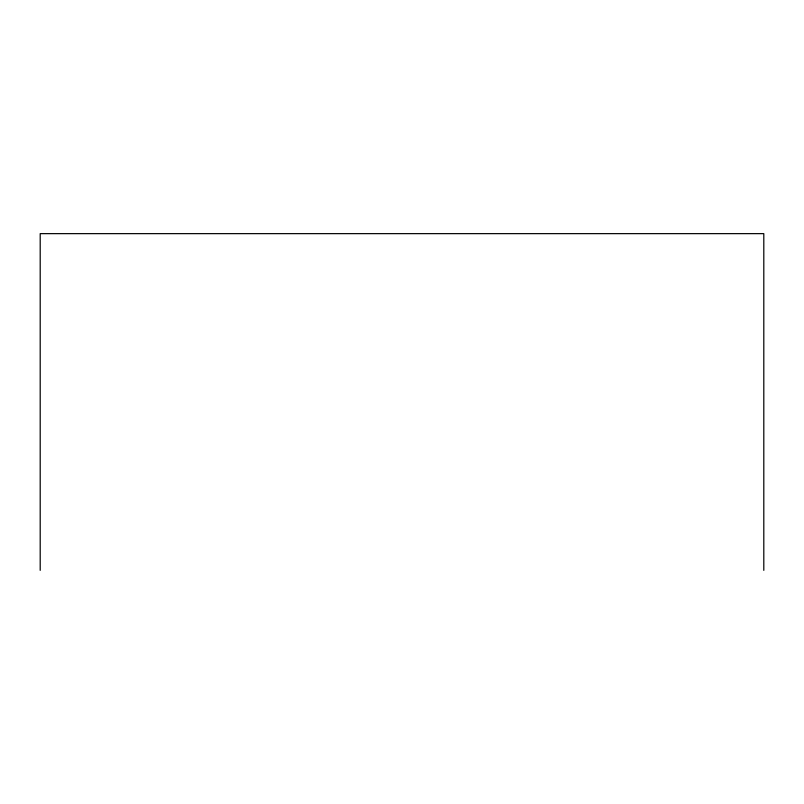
<?xml version="1.0" encoding="UTF-8"?>
<svg xmlns="http://www.w3.org/2000/svg" width="804" height="804" viewBox="0 0 804 804"><rect width="100%" height="100%" fill="white"/><g stroke="black" fill="none" stroke-linecap="round" stroke-linejoin="round"><path stroke-width="1.21" d="M763.8 570.358L763.8 233.642L40.2 233.642L40.2 570.358"/></g></svg>
